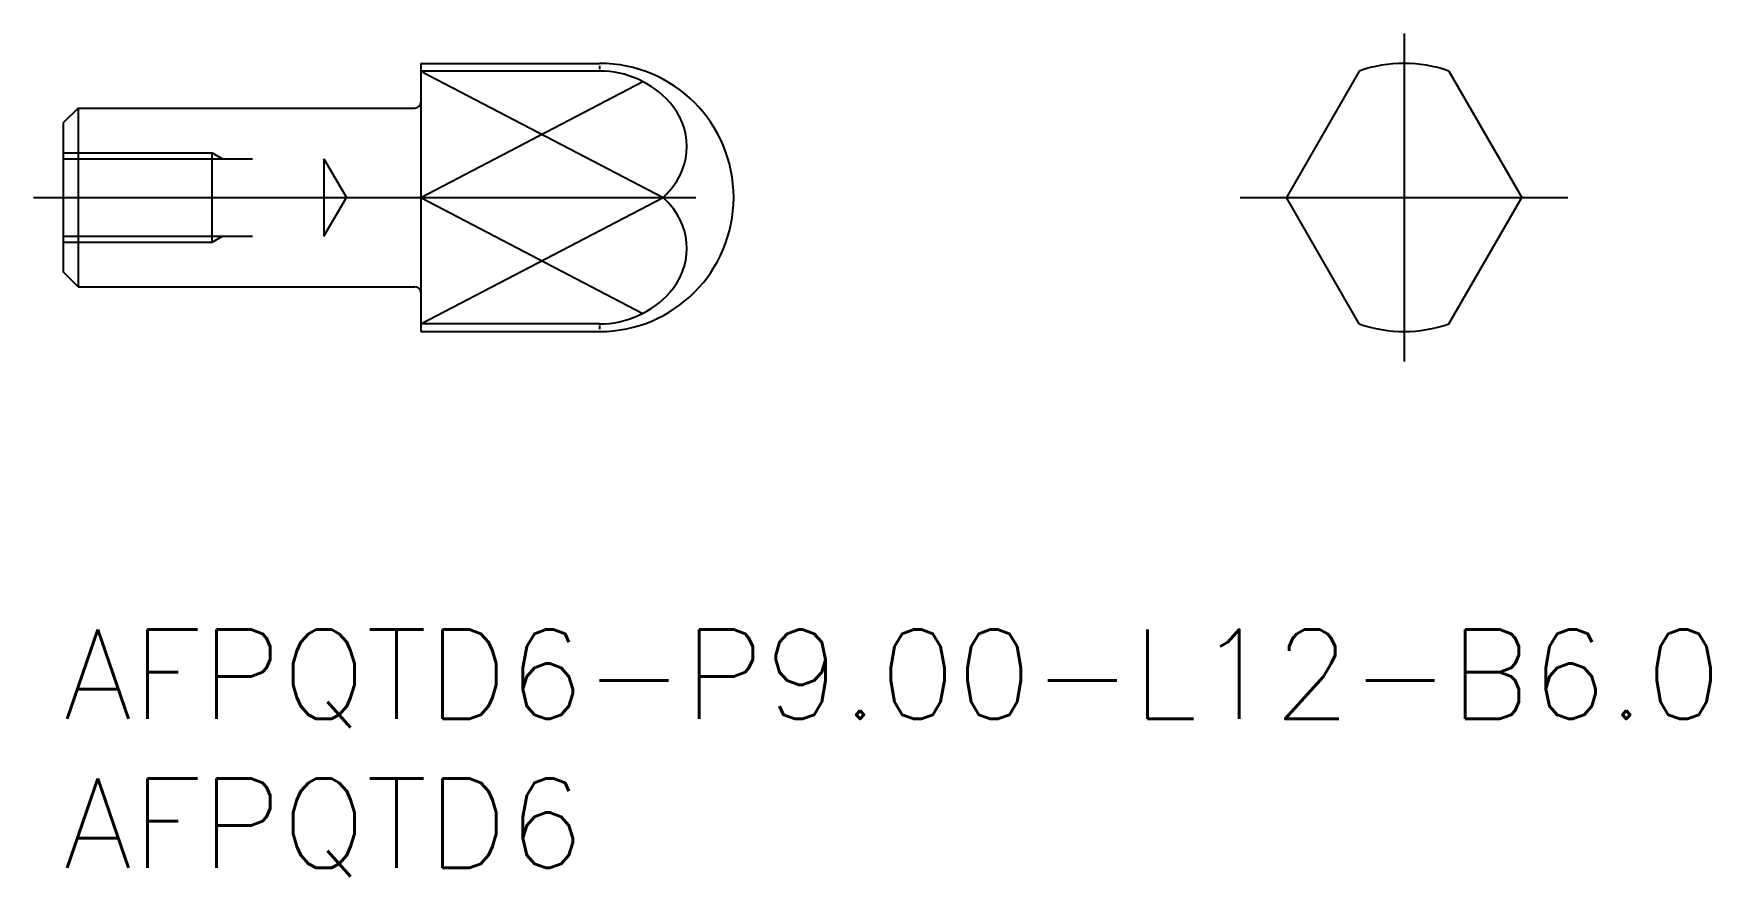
# Model space of a CAD drawing. Extents: x -1 to 55.3, y -8.3 to 20.
import ezdxf

# ---------------------------------------------------------------- set-up
doc = ezdxf.new("R2010")
doc.units = 0
doc.header["$LTSCALE"] = 0.5
doc.linetypes.add('CENTER', pattern=[50.8, 31.75, -6.35, 6.35, -6.35])
doc.linetypes.add('DASHED', pattern=[19.05, 12.7, -6.35])
for name, color, linetype in [('MSM_CENTER', 1, 'CENTER'), ('MSM_CONTINUOUS', 7, 'CONTINUOUS'), ('MSM_DASHED', 4, 'DASHED'), ('MSM_NARROW', 5, 'CONTINUOUS'), ('MSM_PART_NUMBER', 7, 'CONTINUOUS')]:
    doc.layers.add(name, color=color, linetype=linetype)
doc.styles.get("Standard").update_dxf_attribs({"font": 'txt.shx', "height": 3, "bigfont": 'bigfont.shx'})

# ---------------------------------------------------------------- blocks, each defined once
blk = doc.blocks.new('*U17')
at = {"layer": 'MSM_PART_NUMBER'}
blk.add_text('AFPQTD6-P9.00-L12-B6.0', height=3, dxfattribs=at).set_placement((0, -3))
blk = doc.blocks.new('*U18')
at = {"layer": 'MSM_PART_NUMBER'}
blk.add_text('AFPQTD6', height=3, dxfattribs=at).set_placement((0, -8))

msp = doc.modelspace()

# ---------------------------------------------------------------- linework, layer by layer
at = {"layer": 'MSM_CENTER'}
for p, q in [((45, 20), (45, 9)), ((-1, 14.5), (23.5, 14.5)), ((39.5, 14.5), (50.5, 14.5))]:
    msp.add_line(p, q, dxfattribs=at)
at = {"layer": 'MSM_CONTINUOUS'}
for p, q in [((12, 19), (12, 10)), ((12, 19), (18, 19)), ((18, 18.743), (12, 18.743)), ((43.5, 18.743), (41.051, 14.5)), ((46.5, 18.743), (48.949, 14.5)), ((0.5, 17.5), (0, 17)), ((0.5, 17.5), (11.8, 17.5)), ((0.5, 17.5), (0.5, 11.5)), ((0, 17), (0, 12)), ((12, 14.5), (20.128, 14.5)), ((43.5, 10.257), (41.051, 14.5)), ((46.5, 10.257), (48.949, 14.5)), ((0.5, 11.5), (0, 12)), ((0.5, 11.5), (11.8, 11.5)), ((18, 10.257), (12, 10.257)), ((12, 10), (18, 10))]:
    msp.add_line(p, q, dxfattribs=at)
for centre, radius, start, end in [((18, 14.5), 4.5, 270, 90), ((18, 15.577), 3.166, 41.7335, 90), ((45, 14.5), 4.5, 70.5288, 109.4712), ((11.8, 17.7), 0.2, 270, 0), ((18.71, 16.21), 2.214, 318.2665, 41.7335), ((18, 16.843), 3.166, 312.2479, 318.2665), ((18, 12.157), 3.166, 41.7335, 47.7521), ((18.71, 12.79), 2.214, 318.2665, 41.7335), ((11.8, 11.3), 0.2, 0, 90), ((18, 13.423), 3.166, 270, 318.2665), ((45, 14.5), 4.5, 250.5288, 289.4712)]:
    msp.add_arc(centre, radius, start, end, dxfattribs=at)
at = {"layer": 'MSM_DASHED'}
for p, q in [((0, 16), (5, 16)), ((0, 15.8), (8.749, 15.8)), ((5, 13), (5, 16)), ((5, 16), (5.346, 15.8)), ((8.749, 15.8), (9.5, 14.5)), ((8.749, 15.8), (8.749, 13.2)), ((8.749, 13.2), (9.5, 14.5)), ((0, 13.2), (8.749, 13.2)), ((0, 13), (5, 13)), ((5, 13), (5.346, 13.2))]:
    msp.add_line(p, q, dxfattribs=at)
at = {"layer": 'MSM_NARROW'}
for p, q in [((12, 18.743), (20.128, 14.5)), ((18, 18.919), (18, 18.801)), ((12, 14.5), (19.452, 18.39)), ((12, 10.257), (20.128, 14.5)), ((12, 14.5), (19.452, 10.61)), ((18, 10.199), (18, 10.081))]:
    msp.add_line(p, q, dxfattribs=at)

# ---------------------------------------------------------------- block references
at = {"layer": 'MSM_CONTINUOUS'}
for name in ['*U17', '*U18']:
    msp.add_blockref(name, (0, 0), dxfattribs=at)

doc.saveas('drawing.dxf')
